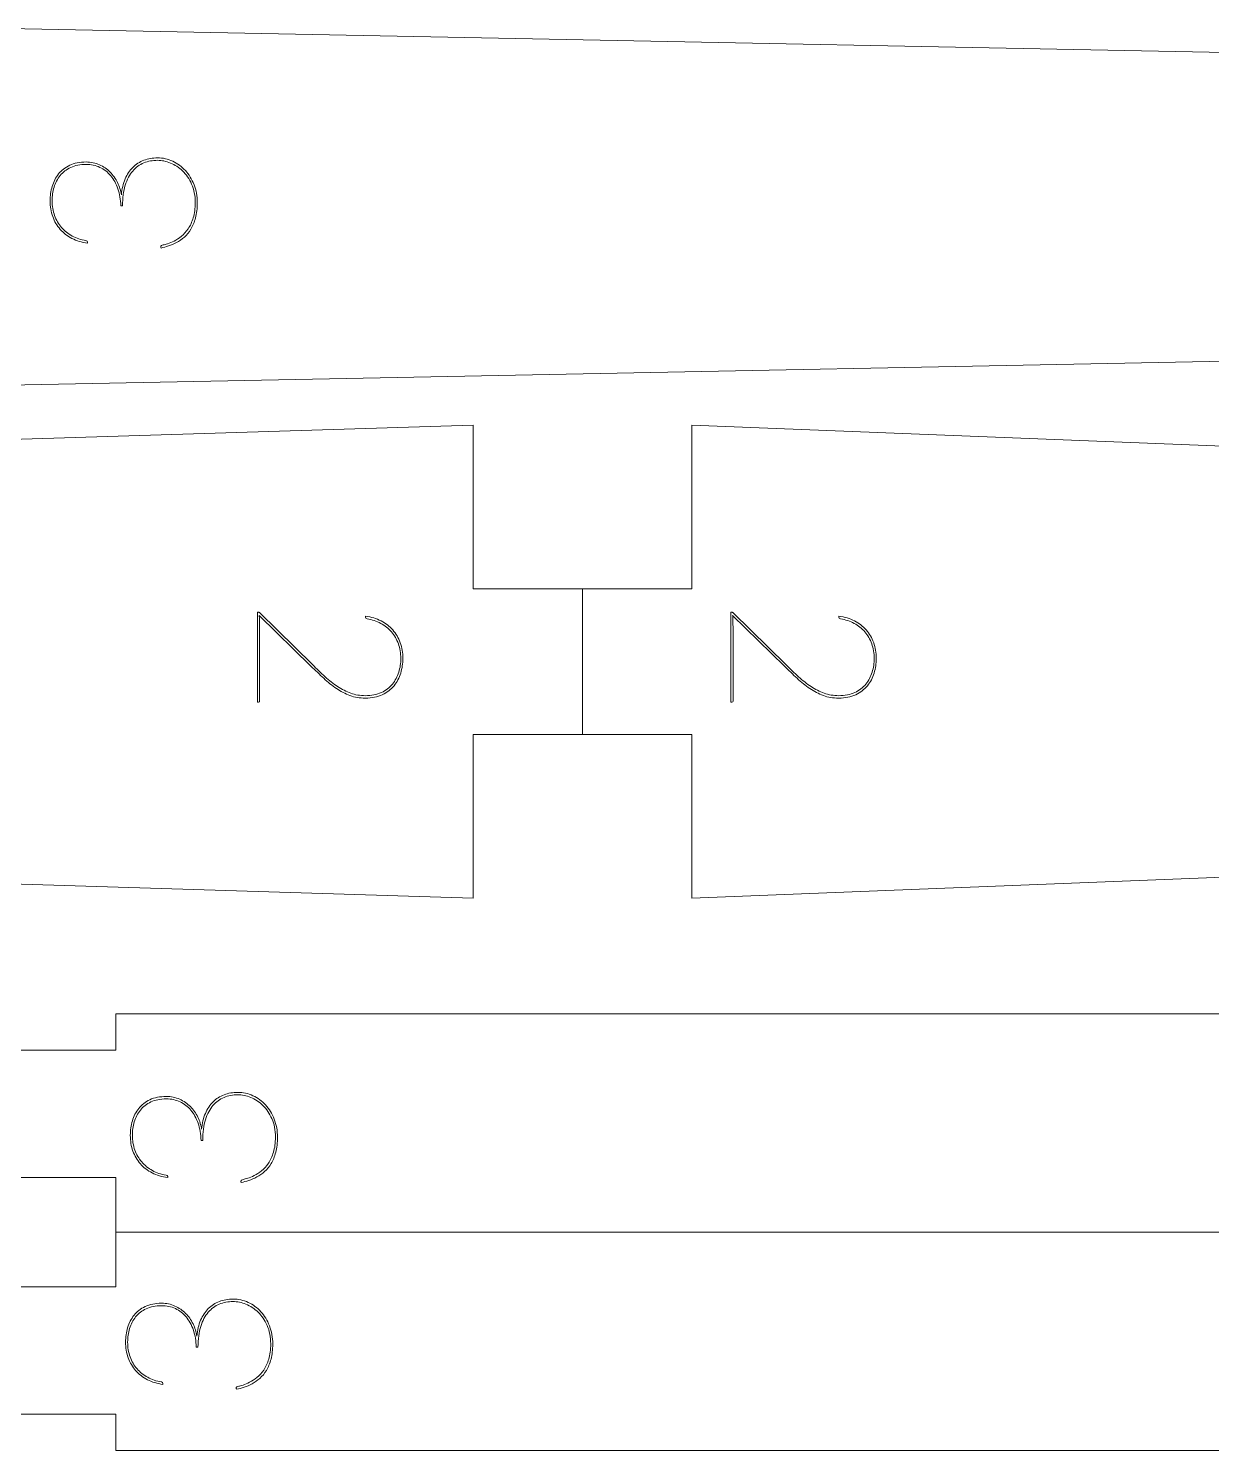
# Model space of a CAD drawing. Header units: millimetres. Extents: x -150 to 147, y -95 to 100.
# Drawn here: x -99.01 to -82.76, y -94.62 to -75.08 of the extents above; entities that cross this region are included whole.
import ezdxf

# ---------------------------------------------------------------- set-up
doc = ezdxf.new("R2010")
doc.units = ezdxf.units.MM
doc.header["$MEASUREMENT"] = 0
doc.layers.add('cut', color=7, linetype='Continuous')
doc.layers.add('cut light', color=7, linetype='Continuous')

msp = doc.modelspace()

# ---------------------------------------------------------------- linework, layer by layer
at = {"layer": 'cut', "lineweight": 0}
for points, knots in [([(-100.7926, -78.5306), (-100.7926, -78.5306), (-100.7926, -76.5306), (-100.7926, -76.5306), (-100.7926, -76.5306), (-100.7926, -76.5306), (-99.2926, -76.5306), (-99.2926, -76.5306), (-99.2926, -76.5306), (-99.2926, -76.5306), (-99.2926, -75.0806), (-99.2926, -75.0806), (-99.2926, -75.0806), (-99.2926, -75.0806), (-76.5226, -75.5307), (-76.5226, -75.5307), (-76.5226, -75.5307), (-76.5226, -75.5307), (-76.5225, -76.7807), (-76.5225, -76.7807), (-76.5225, -76.7807), (-76.5225, -76.7807), (-73.5225, -76.7807), (-73.5225, -76.7807), (-73.5225, -76.7807), (-73.5225, -76.7807), (-73.5225, -78.2807), (-73.5225, -78.2807), (-73.5225, -78.2807), (-73.5225, -78.2807), (-76.5225, -78.2807), (-76.5225, -78.2807), (-76.5225, -78.2807), (-76.5225, -78.2807), (-76.5226, -79.5307), (-76.5226, -79.5307), (-76.5226, -79.5307), (-76.5226, -79.5307), (-99.2926, -79.9806), (-99.2926, -79.9806), (-99.2926, -79.9806), (-99.2926, -79.9806), (-99.2926, -78.5306), (-99.2926, -78.5306), (-99.2926, -78.5306), (-99.2926, -78.5306), (-100.7926, -78.5306), (-100.7926, -78.5306)], [0, 0, 0, 0, 0.0769231, 0.0769231, 0.0769231, 0.0769231, 0.1538462, 0.1538462, 0.1538462, 0.1538462, 0.2307692, 0.2307692, 0.2307692, 0.2307692, 0.3076923, 0.3076923, 0.3076923, 0.3076923, 0.3846154, 0.3846154, 0.3846154, 0.3846154, 0.4615385, 0.4615385, 0.4615385, 0.4615385, 0.5384615, 0.5384615, 0.5384615, 0.5384615, 0.6153846, 0.6153846, 0.6153846, 0.6153846, 0.6923077, 0.6923077, 0.6923077, 0.6923077, 0.7692308, 0.7692308, 0.7692308, 0.7692308, 0.8461538, 0.8461538, 0.8461538, 0.8461538, 1, 1, 1, 1]), ([(-91.4024, -82.7806), (-91.4024, -82.7806), (-91.4024, -84.7806), (-91.4024, -84.7806), (-91.4024, -84.7806), (-91.4024, -84.7806), (-92.9024, -84.7806), (-92.9024, -84.7806), (-92.9024, -84.7806), (-92.9024, -84.7806), (-92.9024, -87.0306), (-92.9024, -87.0306), (-92.9024, -87.0306), (-92.9024, -87.0306), (-115.5024, -86.3306), (-115.5024, -86.3306), (-115.5024, -86.3306), (-115.5024, -86.3306), (-115.5024, -84.7806), (-115.5024, -84.7806), (-115.5024, -84.7806), (-115.5024, -84.7806), (-117.0024, -84.7806), (-117.0024, -84.7806), (-117.0024, -84.7806), (-117.0024, -84.7806), (-117.0024, -82.7806), (-117.0024, -82.7806), (-117.0024, -82.7806), (-117.0024, -82.7806), (-115.5024, -82.7806), (-115.5024, -82.7806), (-115.5024, -82.7806), (-115.5024, -82.7806), (-115.5024, -81.2306), (-115.5024, -81.2306), (-115.5024, -81.2306), (-115.5024, -81.2306), (-92.9024, -80.5306), (-92.9024, -80.5306), (-92.9024, -80.5306), (-92.9024, -80.5306), (-92.9024, -82.7806), (-92.9024, -82.7806), (-92.9024, -82.7806), (-92.9024, -82.7806), (-91.4024, -82.7806), (-91.4024, -82.7806)], [0, 0, 0, 0, 0.0769231, 0.0769231, 0.0769231, 0.0769231, 0.1538462, 0.1538462, 0.1538462, 0.1538462, 0.2307692, 0.2307692, 0.2307692, 0.2307692, 0.3076923, 0.3076923, 0.3076923, 0.3076923, 0.3846154, 0.3846154, 0.3846154, 0.3846154, 0.4615385, 0.4615385, 0.4615385, 0.4615385, 0.5384615, 0.5384615, 0.5384615, 0.5384615, 0.6153846, 0.6153846, 0.6153846, 0.6153846, 0.6923077, 0.6923077, 0.6923077, 0.6923077, 0.7692308, 0.7692308, 0.7692308, 0.7692308, 0.8461538, 0.8461538, 0.8461538, 0.8461538, 1, 1, 1, 1]), ([(-74.2725, -82.7806), (-74.2725, -82.7806), (-74.2725, -84.7806), (-74.2725, -84.7806), (-74.2725, -84.7806), (-74.2725, -84.7806), (-77.2725, -84.7806), (-77.2725, -84.7806), (-77.2725, -84.7806), (-77.2725, -84.7806), (-77.2725, -86.5305), (-77.2725, -86.5305), (-77.2725, -86.5305), (-77.2725, -86.5305), (-89.9024, -87.0306), (-89.9024, -87.0306), (-89.9024, -87.0306), (-89.9024, -87.0306), (-89.9024, -84.7806), (-89.9024, -84.7806), (-89.9024, -84.7806), (-89.9024, -84.7806), (-91.4024, -84.7806), (-91.4024, -84.7806), (-91.4024, -84.7806), (-91.4024, -84.7806), (-91.4024, -82.7806), (-91.4024, -82.7806), (-91.4024, -82.7806), (-91.4024, -82.7806), (-89.9024, -82.7806), (-89.9024, -82.7806), (-89.9024, -82.7806), (-89.9024, -82.7806), (-89.9024, -80.5306), (-89.9024, -80.5306), (-89.9024, -80.5306), (-89.9024, -80.5306), (-77.2725, -81.0305), (-77.2725, -81.0305), (-77.2725, -81.0305), (-77.2725, -81.0305), (-77.2725, -82.7806), (-77.2725, -82.7806), (-77.2725, -82.7806), (-77.2725, -82.7806), (-74.2725, -82.7806), (-74.2725, -82.7806)], [0, 0, 0, 0, 0.0769231, 0.0769231, 0.0769231, 0.0769231, 0.1538462, 0.1538462, 0.1538462, 0.1538462, 0.2307692, 0.2307692, 0.2307692, 0.2307692, 0.3076923, 0.3076923, 0.3076923, 0.3076923, 0.3846154, 0.3846154, 0.3846154, 0.3846154, 0.4615385, 0.4615385, 0.4615385, 0.4615385, 0.5384615, 0.5384615, 0.5384615, 0.5384615, 0.6153846, 0.6153846, 0.6153846, 0.6153846, 0.6923077, 0.6923077, 0.6923077, 0.6923077, 0.7692308, 0.7692308, 0.7692308, 0.7692308, 0.8461538, 0.8461538, 0.8461538, 0.8461538, 1, 1, 1, 1]), ([(-75.0408, -89.3679), (-75.0408, -89.3679), (-72.0408, -89.3679), (-72.0408, -89.3679), (-72.0408, -89.3679), (-72.0408, -89.3679), (-72.0408, -90.8679), (-72.0408, -90.8679), (-72.0408, -90.8679), (-72.0408, -90.8679), (-75.0408, -90.8679), (-75.0408, -90.8679), (-75.0408, -90.8679), (-75.0408, -90.8679), (-75.0408, -91.6179), (-75.0408, -91.6179), (-75.0408, -91.6179), (-75.0408, -91.6179), (-97.8109, -91.6179), (-97.8109, -91.6179), (-97.8109, -91.6179), (-97.8109, -91.6179), (-97.8109, -92.3679), (-97.8109, -92.3679), (-97.8109, -92.3679), (-97.8109, -92.3679), (-100.8109, -92.3679), (-100.8109, -92.3679), (-100.8109, -92.3679), (-100.8109, -92.3679), (-100.8109, -91.6179), (-100.8109, -91.6179), (-100.8109, -91.6179), (-100.8109, -91.6179), (-123.4109, -91.6179), (-123.4109, -91.6179), (-123.4109, -91.6179), (-123.4109, -91.6179), (-123.4109, -92.1179), (-123.4109, -92.1179), (-123.4109, -92.1179), (-123.4109, -92.1179), (-126.4109, -92.1179), (-126.4109, -92.1179), (-126.4109, -92.1179), (-126.4109, -92.1179), (-126.4109, -91.6179), (-126.4109, -91.6179), (-126.4109, -91.6179), (-126.4109, -91.6179), (-139.0408, -91.6179), (-139.0408, -91.6179), (-139.0408, -91.6179), (-139.0408, -91.6179), (-139.0408, -91.1179), (-139.0408, -91.1179), (-139.0408, -91.1179), (-139.0408, -91.1179), (-142.0408, -91.1179), (-142.0408, -91.1179), (-142.0408, -91.1179), (-142.0408, -91.1179), (-142.0408, -89.1179), (-142.0408, -89.1179), (-142.0408, -89.1179), (-142.0408, -89.1179), (-139.0408, -89.1179), (-139.0408, -89.1179), (-139.0408, -89.1179), (-139.0408, -89.1179), (-139.0408, -88.6179), (-139.0408, -88.6179), (-139.0408, -88.6179), (-139.0408, -88.6179), (-126.411, -88.6179), (-126.411, -88.6179), (-126.411, -88.6179), (-126.411, -88.6179), (-126.411, -89.1179), (-126.411, -89.1179), (-126.411, -89.1179), (-126.411, -89.1179), (-123.411, -89.1179), (-123.411, -89.1179), (-123.411, -89.1179), (-123.411, -89.1179), (-123.411, -88.6179), (-123.411, -88.6179), (-123.411, -88.6179), (-123.411, -88.6179), (-100.811, -88.6179), (-100.811, -88.6179), (-100.811, -88.6179), (-100.811, -88.6179), (-100.811, -89.1179), (-100.811, -89.1179), (-100.811, -89.1179), (-100.811, -89.1179), (-97.811, -89.1179), (-97.811, -89.1179), (-97.811, -89.1179), (-97.811, -89.1179), (-97.811, -88.6179), (-97.811, -88.6179), (-97.811, -88.6179), (-97.811, -88.6179), (-75.0408, -88.6179), (-75.0408, -88.6179), (-75.0408, -88.6179), (-75.0408, -88.6179), (-75.0408, -89.3679), (-75.0408, -89.3679)], [0, 0, 0, 0, 0.0344828, 0.0344828, 0.0344828, 0.0344828, 0.0689655, 0.0689655, 0.0689655, 0.0689655, 0.1034483, 0.1034483, 0.1034483, 0.1034483, 0.137931, 0.137931, 0.137931, 0.137931, 0.1724138, 0.1724138, 0.1724138, 0.1724138, 0.2068966, 0.2068966, 0.2068966, 0.2068966, 0.2413793, 0.2413793, 0.2413793, 0.2413793, 0.2758621, 0.2758621, 0.2758621, 0.2758621, 0.3103448, 0.3103448, 0.3103448, 0.3103448, 0.3448276, 0.3448276, 0.3448276, 0.3448276, 0.3793103, 0.3793103, 0.3793103, 0.3793103, 0.4137931, 0.4137931, 0.4137931, 0.4137931, 0.4482759, 0.4482759, 0.4482759, 0.4482759, 0.4827586, 0.4827586, 0.4827586, 0.4827586, 0.5172414, 0.5172414, 0.5172414, 0.5172414, 0.5517241, 0.5517241, 0.5517241, 0.5517241, 0.5862069, 0.5862069, 0.5862069, 0.5862069, 0.6206897, 0.6206897, 0.6206897, 0.6206897, 0.6551724, 0.6551724, 0.6551724, 0.6551724, 0.6896552, 0.6896552, 0.6896552, 0.6896552, 0.7241379, 0.7241379, 0.7241379, 0.7241379, 0.7586207, 0.7586207, 0.7586207, 0.7586207, 0.7931034, 0.7931034, 0.7931034, 0.7931034, 0.8275862, 0.8275862, 0.8275862, 0.8275862, 0.862069, 0.862069, 0.862069, 0.862069, 0.8965517, 0.8965517, 0.8965517, 0.8965517, 0.9310345, 0.9310345, 0.9310345, 0.9310345, 1, 1, 1, 1]), ([(-75.0408, -92.3679), (-75.0408, -92.3679), (-72.0408, -92.3679), (-72.0408, -92.3679), (-72.0408, -92.3679), (-72.0408, -92.3679), (-72.0408, -93.8679), (-72.0408, -93.8679), (-72.0408, -93.8679), (-72.0408, -93.8679), (-75.0408, -93.8679), (-75.0408, -93.8679), (-75.0408, -93.8679), (-75.0408, -93.8679), (-75.0408, -94.6179), (-75.0408, -94.6179), (-75.0408, -94.6179), (-75.0408, -94.6179), (-97.811, -94.6179), (-97.811, -94.6179), (-97.811, -94.6179), (-97.811, -94.6179), (-97.811, -94.1179), (-97.811, -94.1179), (-97.811, -94.1179), (-97.811, -94.1179), (-100.811, -94.1179), (-100.811, -94.1179), (-100.811, -94.1179), (-100.811, -94.1179), (-100.811, -94.6179), (-100.811, -94.6179), (-100.811, -94.6179), (-100.811, -94.6179), (-123.411, -94.6179), (-123.411, -94.6179), (-123.411, -94.6179), (-123.411, -94.6179), (-123.411, -94.1179), (-123.411, -94.1179), (-123.411, -94.1179), (-123.411, -94.1179), (-126.411, -94.1179), (-126.411, -94.1179), (-126.411, -94.1179), (-126.411, -94.1179), (-126.411, -94.6179), (-126.411, -94.6179), (-126.411, -94.6179), (-126.411, -94.6179), (-139.0408, -94.6179), (-139.0408, -94.6179), (-139.0408, -94.6179), (-139.0408, -94.6179), (-139.0408, -94.1179), (-139.0408, -94.1179), (-139.0408, -94.1179), (-139.0408, -94.1179), (-142.0408, -94.1179), (-142.0408, -94.1179), (-142.0408, -94.1179), (-142.0408, -94.1179), (-142.0408, -92.1179), (-142.0408, -92.1179), (-142.0408, -92.1179), (-142.0408, -92.1179), (-139.0408, -92.1179), (-139.0408, -92.1179), (-139.0408, -92.1179), (-139.0408, -92.1179), (-139.0408, -91.6179), (-139.0408, -91.6179), (-139.0408, -91.6179), (-139.0408, -91.6179), (-126.4109, -91.6179), (-126.4109, -91.6179), (-126.4109, -91.6179), (-126.4109, -91.6179), (-126.4109, -91.1179), (-126.4109, -91.1179), (-126.4109, -91.1179), (-126.4109, -91.1179), (-123.4109, -91.1179), (-123.4109, -91.1179), (-123.4109, -91.1179), (-123.4109, -91.1179), (-123.4109, -91.6179), (-123.4109, -91.6179), (-123.4109, -91.6179), (-123.4109, -91.6179), (-100.8109, -91.6179), (-100.8109, -91.6179), (-100.8109, -91.6179), (-100.8109, -91.6179), (-100.8109, -90.8679), (-100.8109, -90.8679), (-100.8109, -90.8679), (-100.8109, -90.8679), (-97.8109, -90.8679), (-97.8109, -90.8679), (-97.8109, -90.8679), (-97.8109, -90.8679), (-97.8109, -91.6179), (-97.8109, -91.6179), (-97.8109, -91.6179), (-97.8109, -91.6179), (-75.0408, -91.6179), (-75.0408, -91.6179), (-75.0408, -91.6179), (-75.0408, -91.6179), (-75.0408, -92.3679), (-75.0408, -92.3679)], [0, 0, 0, 0, 0.0344828, 0.0344828, 0.0344828, 0.0344828, 0.0689655, 0.0689655, 0.0689655, 0.0689655, 0.1034483, 0.1034483, 0.1034483, 0.1034483, 0.137931, 0.137931, 0.137931, 0.137931, 0.1724138, 0.1724138, 0.1724138, 0.1724138, 0.2068966, 0.2068966, 0.2068966, 0.2068966, 0.2413793, 0.2413793, 0.2413793, 0.2413793, 0.2758621, 0.2758621, 0.2758621, 0.2758621, 0.3103448, 0.3103448, 0.3103448, 0.3103448, 0.3448276, 0.3448276, 0.3448276, 0.3448276, 0.3793103, 0.3793103, 0.3793103, 0.3793103, 0.4137931, 0.4137931, 0.4137931, 0.4137931, 0.4482759, 0.4482759, 0.4482759, 0.4482759, 0.4827586, 0.4827586, 0.4827586, 0.4827586, 0.5172414, 0.5172414, 0.5172414, 0.5172414, 0.5517241, 0.5517241, 0.5517241, 0.5517241, 0.5862069, 0.5862069, 0.5862069, 0.5862069, 0.6206897, 0.6206897, 0.6206897, 0.6206897, 0.6551724, 0.6551724, 0.6551724, 0.6551724, 0.6896552, 0.6896552, 0.6896552, 0.6896552, 0.7241379, 0.7241379, 0.7241379, 0.7241379, 0.7586207, 0.7586207, 0.7586207, 0.7586207, 0.7931034, 0.7931034, 0.7931034, 0.7931034, 0.8275862, 0.8275862, 0.8275862, 0.8275862, 0.862069, 0.862069, 0.862069, 0.862069, 0.8965517, 0.8965517, 0.8965517, 0.8965517, 0.9310345, 0.9310345, 0.9310345, 0.9310345, 1, 1, 1, 1])]:
    msp.add_open_spline(points, degree=3, knots=knots, dxfattribs=at)
at = {"layer": 'cut light', "color": 5, "lineweight": 0}
for points, knots in [([(-98.7116, -77.4485), (-98.7116, -77.3807), (-98.7022, -77.3149), (-98.6834, -77.2509), (-98.6834, -77.2509), (-98.6646, -77.1869), (-98.6354, -77.13), (-98.5959, -77.0802), (-98.5959, -77.0802), (-98.5564, -77.0303), (-98.5056, -76.9903), (-98.443, -76.9602), (-98.443, -76.9602), (-98.3805, -76.9301), (-98.3052, -76.9151), (-98.2177, -76.9151), (-98.2177, -76.9151), (-98.1509, -76.9151), (-98.0898, -76.9278), (-98.0338, -76.9532), (-98.0338, -76.9532), (-97.9778, -76.9786), (-97.9289, -77.012), (-97.8875, -77.0538), (-97.8875, -77.0538), (-97.8461, -77.0957), (-97.8123, -77.1441), (-97.7855, -77.1987), (-97.7855, -77.1987), (-97.7587, -77.2532), (-97.7408, -77.3092), (-97.7323, -77.3666), (-97.7323, -77.3666), (-97.7257, -77.2848), (-97.7088, -77.2119), (-97.6815, -77.1484), (-97.6815, -77.1484), (-97.6542, -77.0849), (-97.619, -77.0317), (-97.5757, -76.9889), (-97.5757, -76.9889), (-97.5324, -76.9461), (-97.4821, -76.9136), (-97.4242, -76.8915), (-97.4242, -76.8915), (-97.3664, -76.8694), (-97.3033, -76.8586), (-97.2356, -76.8586), (-97.2356, -76.8586), (-97.1632, -76.8586), (-97.094, -76.8737), (-97.0282, -76.9042), (-97.0282, -76.9042), (-96.9623, -76.9348), (-96.9045, -76.9776), (-96.8546, -77.0322), (-96.8546, -77.0322), (-96.8048, -77.0867), (-96.7652, -77.1516), (-96.7356, -77.2269), (-96.7356, -77.2269), (-96.706, -77.3022), (-96.6909, -77.3845), (-96.6909, -77.4739), (-96.6909, -77.4739), (-96.6909, -77.5529), (-96.6989, -77.622), (-96.7149, -77.6818), (-96.7149, -77.6818), (-96.7309, -77.7415), (-96.7521, -77.7932), (-96.7779, -77.837), (-96.7779, -77.837), (-96.8038, -77.8807), (-96.8339, -77.9174), (-96.8683, -77.947), (-96.8683, -77.947), (-96.9026, -77.9767), (-96.9379, -78.0016), (-96.9746, -78.0214), (-96.9746, -78.0214), (-97.0112, -78.0411), (-97.0479, -78.0566), (-97.0846, -78.0684), (-97.0846, -78.0684), (-97.1213, -78.0802), (-97.1556, -78.09), (-97.1876, -78.0976), (-97.1876, -78.0976), (-97.1876, -78.0976), (-97.1905, -78.0919), (-97.1905, -78.0919), (-97.1905, -78.0919), (-97.1923, -78.0881), (-97.1933, -78.0844), (-97.1933, -78.0806), (-97.1933, -78.0806), (-97.1933, -78.0731), (-97.1905, -78.0675), (-97.1843, -78.0642), (-97.1843, -78.0642), (-97.1782, -78.0609), (-97.1693, -78.058), (-97.158, -78.0552), (-97.158, -78.0552), (-97.1448, -78.0524), (-97.1251, -78.0468), (-97.0983, -78.0388), (-97.0983, -78.0388), (-97.0714, -78.0308), (-97.0418, -78.0185), (-97.0094, -78.0016), (-97.0094, -78.0016), (-96.9769, -77.9847), (-96.9435, -77.9626), (-96.9092, -77.9358), (-96.9092, -77.9358), (-96.8748, -77.9089), (-96.8433, -77.8746), (-96.8151, -77.8323), (-96.8151, -77.8323), (-96.7869, -77.7899), (-96.7638, -77.7396), (-96.746, -77.6813), (-96.746, -77.6813), (-96.7281, -77.623), (-96.7191, -77.5538), (-96.7191, -77.4739), (-96.7191, -77.4739), (-96.7191, -77.377), (-96.7356, -77.2923), (-96.7681, -77.2199), (-96.7681, -77.2199), (-96.8005, -77.1474), (-96.8419, -77.0867), (-96.8922, -77.0383), (-96.8922, -77.0383), (-96.9426, -76.9898), (-96.9981, -76.9536), (-97.0587, -76.9292), (-97.0587, -76.9292), (-97.1194, -76.9047), (-97.1782, -76.8925), (-97.2356, -76.8925), (-97.2356, -76.8925), (-97.3033, -76.8925), (-97.3664, -76.9042), (-97.4247, -76.9278), (-97.4247, -76.9278), (-97.483, -76.9513), (-97.5338, -76.9884), (-97.5771, -77.0392), (-97.5771, -77.0392), (-97.6204, -77.09), (-97.6547, -77.1549), (-97.6796, -77.234), (-97.6796, -77.234), (-97.7046, -77.313), (-97.7173, -77.408), (-97.7182, -77.519), (-97.7182, -77.519), (-97.7182, -77.519), (-97.7408, -77.519), (-97.7408, -77.519), (-97.7408, -77.519), (-97.7436, -77.4325), (-97.7572, -77.3539), (-97.7812, -77.2834), (-97.7812, -77.2834), (-97.8052, -77.2128), (-97.8381, -77.1526), (-97.88, -77.1032), (-97.88, -77.1032), (-97.9219, -77.0538), (-97.9713, -77.0157), (-98.0282, -76.9889), (-98.0282, -76.9889), (-98.0851, -76.9621), (-98.1481, -76.9489), (-98.2177, -76.9489), (-98.2177, -76.9489), (-98.2996, -76.9489), (-98.3701, -76.9626), (-98.4289, -76.9903), (-98.4289, -76.9903), (-98.4877, -77.0181), (-98.5357, -77.0552), (-98.5733, -77.1018), (-98.5733, -77.1018), (-98.611, -77.1484), (-98.6387, -77.202), (-98.6566, -77.2622), (-98.6566, -77.2622), (-98.6745, -77.3224), (-98.6834, -77.3845), (-98.6834, -77.4485), (-98.6834, -77.4485), (-98.6834, -77.5218), (-98.6721, -77.5896), (-98.6495, -77.6516), (-98.6495, -77.6516), (-98.627, -77.7137), (-98.5954, -77.7683), (-98.5545, -77.8153), (-98.5545, -77.8153), (-98.5136, -77.8624), (-98.4647, -77.9014), (-98.4082, -77.9325), (-98.4082, -77.9325), (-98.3518, -77.9635), (-98.2892, -77.9847), (-98.2206, -77.996), (-98.2206, -77.996), (-98.2055, -77.9988), (-98.198, -78.0054), (-98.198, -78.0157), (-98.198, -78.0157), (-98.198, -78.0157), (-98.198, -78.0298), (-98.198, -78.0298), (-98.198, -78.0298), (-98.277, -78.0195), (-98.3485, -77.9978), (-98.412, -77.9654), (-98.412, -77.9654), (-98.4755, -77.9329), (-98.5291, -77.8915), (-98.5733, -77.8407), (-98.5733, -77.8407), (-98.6175, -77.7899), (-98.6519, -77.7311), (-98.6759, -77.6648), (-98.6759, -77.6648), (-98.6999, -77.5985), (-98.7116, -77.5265), (-98.7116, -77.4485)], [0, 0, 0, 0, 0.0166667, 0.0166667, 0.0166667, 0.0166667, 0.0333333, 0.0333333, 0.0333333, 0.0333333, 0.05, 0.05, 0.05, 0.05, 0.0666667, 0.0666667, 0.0666667, 0.0666667, 0.0833333, 0.0833333, 0.0833333, 0.0833333, 0.1, 0.1, 0.1, 0.1, 0.1166667, 0.1166667, 0.1166667, 0.1166667, 0.1333333, 0.1333333, 0.1333333, 0.1333333, 0.15, 0.15, 0.15, 0.15, 0.1666667, 0.1666667, 0.1666667, 0.1666667, 0.1833333, 0.1833333, 0.1833333, 0.1833333, 0.2, 0.2, 0.2, 0.2, 0.2166667, 0.2166667, 0.2166667, 0.2166667, 0.2333333, 0.2333333, 0.2333333, 0.2333333, 0.25, 0.25, 0.25, 0.25, 0.2666667, 0.2666667, 0.2666667, 0.2666667, 0.2833333, 0.2833333, 0.2833333, 0.2833333, 0.3, 0.3, 0.3, 0.3, 0.3166667, 0.3166667, 0.3166667, 0.3166667, 0.3333333, 0.3333333, 0.3333333, 0.3333333, 0.35, 0.35, 0.35, 0.35, 0.3666667, 0.3666667, 0.3666667, 0.3666667, 0.3833333, 0.3833333, 0.3833333, 0.3833333, 0.4, 0.4, 0.4, 0.4, 0.4166667, 0.4166667, 0.4166667, 0.4166667, 0.4333333, 0.4333333, 0.4333333, 0.4333333, 0.45, 0.45, 0.45, 0.45, 0.4666667, 0.4666667, 0.4666667, 0.4666667, 0.4833333, 0.4833333, 0.4833333, 0.4833333, 0.5, 0.5, 0.5, 0.5, 0.5166667, 0.5166667, 0.5166667, 0.5166667, 0.5333333, 0.5333333, 0.5333333, 0.5333333, 0.55, 0.55, 0.55, 0.55, 0.5666667, 0.5666667, 0.5666667, 0.5666667, 0.5833333, 0.5833333, 0.5833333, 0.5833333, 0.6, 0.6, 0.6, 0.6, 0.6166667, 0.6166667, 0.6166667, 0.6166667, 0.6333333, 0.6333333, 0.6333333, 0.6333333, 0.65, 0.65, 0.65, 0.65, 0.6666667, 0.6666667, 0.6666667, 0.6666667, 0.6833333, 0.6833333, 0.6833333, 0.6833333, 0.7, 0.7, 0.7, 0.7, 0.7166667, 0.7166667, 0.7166667, 0.7166667, 0.7333333, 0.7333333, 0.7333333, 0.7333333, 0.75, 0.75, 0.75, 0.75, 0.7666667, 0.7666667, 0.7666667, 0.7666667, 0.7833333, 0.7833333, 0.7833333, 0.7833333, 0.8, 0.8, 0.8, 0.8, 0.8166667, 0.8166667, 0.8166667, 0.8166667, 0.8333333, 0.8333333, 0.8333333, 0.8333333, 0.85, 0.85, 0.85, 0.85, 0.8666667, 0.8666667, 0.8666667, 0.8666667, 0.8833333, 0.8833333, 0.8833333, 0.8833333, 0.9, 0.9, 0.9, 0.9, 0.9166667, 0.9166667, 0.9166667, 0.9166667, 0.9333333, 0.9333333, 0.9333333, 0.9333333, 0.95, 0.95, 0.95, 0.95, 0.9666667, 0.9666667, 0.9666667, 0.9666667, 1, 1, 1, 1]), ([(-93.868, -83.7364), (-93.868, -83.8041), (-93.8779, -83.8709), (-93.8976, -83.9363), (-93.8976, -83.9363), (-93.9174, -84.0017), (-93.9479, -84.0595), (-93.9898, -84.1103), (-93.9898, -84.1103), (-94.0317, -84.1611), (-94.0853, -84.2025), (-94.1502, -84.234), (-94.1502, -84.234), (-94.2151, -84.2655), (-94.2932, -84.2811), (-94.3844, -84.2811), (-94.3844, -84.2811), (-94.4597, -84.2811), (-94.5298, -84.2693), (-94.5947, -84.2453), (-94.5947, -84.2453), (-94.6596, -84.2213), (-94.7217, -84.1889), (-94.781, -84.1484), (-94.781, -84.1484), (-94.8402, -84.108), (-94.8981, -84.0614), (-94.955, -84.0083), (-94.955, -84.0083), (-95.0119, -83.9551), (-95.0702, -83.8991), (-95.1295, -83.8408), (-95.1295, -83.8408), (-95.1295, -83.8408), (-95.8407, -83.1437), (-95.8407, -83.1437), (-95.8407, -83.1437), (-95.8388, -83.1635), (-95.8374, -83.1865), (-95.8365, -83.2124), (-95.8365, -83.2124), (-95.8355, -83.2383), (-95.8351, -83.267), (-95.8351, -83.2989), (-95.8351, -83.2989), (-95.8351, -83.2989), (-95.8351, -84.3206), (-95.8351, -84.3206), (-95.8351, -84.3206), (-95.8351, -84.33), (-95.8398, -84.3347), (-95.8492, -84.3347), (-95.8492, -84.3347), (-95.8492, -84.3347), (-95.8661, -84.3347), (-95.8661, -84.3347), (-95.8661, -84.3347), (-95.8661, -84.3347), (-95.8661, -83.0986), (-95.8661, -83.0986), (-95.8661, -83.0986), (-95.8661, -83.0986), (-95.8548, -83.0986), (-95.8548, -83.0986), (-95.8548, -83.0986), (-95.8492, -83.0986), (-95.8445, -83.1), (-95.8407, -83.1028), (-95.8407, -83.1028), (-95.8369, -83.1056), (-95.8341, -83.108), (-95.8322, -83.1099), (-95.8322, -83.1099), (-95.8322, -83.1099), (-95.1098, -83.821), (-95.1098, -83.821), (-95.1098, -83.821), (-95.0505, -83.8794), (-94.9926, -83.9344), (-94.9362, -83.9861), (-94.9362, -83.9861), (-94.8797, -84.0379), (-94.8224, -84.083), (-94.764, -84.1216), (-94.764, -84.1216), (-94.7057, -84.1602), (-94.6455, -84.1908), (-94.5834, -84.2133), (-94.5834, -84.2133), (-94.5213, -84.2359), (-94.455, -84.2472), (-94.3844, -84.2472), (-94.3844, -84.2472), (-94.2988, -84.2472), (-94.225, -84.2326), (-94.1634, -84.2035), (-94.1634, -84.2035), (-94.1018, -84.1743), (-94.0514, -84.1357), (-94.0119, -84.0877), (-94.0119, -84.0877), (-93.9724, -84.0398), (-93.9432, -83.9852), (-93.9244, -83.9241), (-93.9244, -83.9241), (-93.9056, -83.8629), (-93.8962, -83.8004), (-93.8962, -83.7364), (-93.8962, -83.7364), (-93.8962, -83.663), (-93.9075, -83.5957), (-93.9301, -83.5341), (-93.9301, -83.5341), (-93.9526, -83.4725), (-93.9842, -83.4179), (-94.0251, -83.3709), (-94.0251, -83.3709), (-94.066, -83.3239), (-94.1149, -83.2853), (-94.1714, -83.2547), (-94.1714, -83.2547), (-94.2278, -83.2242), (-94.2904, -83.203), (-94.359, -83.1917), (-94.359, -83.1917), (-94.3741, -83.1889), (-94.3816, -83.1813), (-94.3816, -83.1691), (-94.3816, -83.1691), (-94.3816, -83.1691), (-94.3816, -83.155), (-94.3816, -83.155), (-94.3816, -83.155), (-94.3026, -83.1654), (-94.2311, -83.187), (-94.1676, -83.2194), (-94.1676, -83.2194), (-94.1041, -83.2519), (-94.0505, -83.2933), (-94.0063, -83.3441), (-94.0063, -83.3441), (-93.9621, -83.3949), (-93.9277, -83.4537), (-93.9037, -83.52), (-93.9037, -83.52), (-93.8797, -83.5863), (-93.868, -83.6583), (-93.868, -83.7364)], [0, 0, 0, 0, 0.0263158, 0.0263158, 0.0263158, 0.0263158, 0.0526316, 0.0526316, 0.0526316, 0.0526316, 0.0789474, 0.0789474, 0.0789474, 0.0789474, 0.1052632, 0.1052632, 0.1052632, 0.1052632, 0.1315789, 0.1315789, 0.1315789, 0.1315789, 0.1578947, 0.1578947, 0.1578947, 0.1578947, 0.1842105, 0.1842105, 0.1842105, 0.1842105, 0.2105263, 0.2105263, 0.2105263, 0.2105263, 0.2368421, 0.2368421, 0.2368421, 0.2368421, 0.2631579, 0.2631579, 0.2631579, 0.2631579, 0.2894737, 0.2894737, 0.2894737, 0.2894737, 0.3157895, 0.3157895, 0.3157895, 0.3157895, 0.3421053, 0.3421053, 0.3421053, 0.3421053, 0.3684211, 0.3684211, 0.3684211, 0.3684211, 0.3947368, 0.3947368, 0.3947368, 0.3947368, 0.4210526, 0.4210526, 0.4210526, 0.4210526, 0.4473684, 0.4473684, 0.4473684, 0.4473684, 0.4736842, 0.4736842, 0.4736842, 0.4736842, 0.5, 0.5, 0.5, 0.5, 0.5263158, 0.5263158, 0.5263158, 0.5263158, 0.5526316, 0.5526316, 0.5526316, 0.5526316, 0.5789474, 0.5789474, 0.5789474, 0.5789474, 0.6052632, 0.6052632, 0.6052632, 0.6052632, 0.6315789, 0.6315789, 0.6315789, 0.6315789, 0.6578947, 0.6578947, 0.6578947, 0.6578947, 0.6842105, 0.6842105, 0.6842105, 0.6842105, 0.7105263, 0.7105263, 0.7105263, 0.7105263, 0.7368421, 0.7368421, 0.7368421, 0.7368421, 0.7631579, 0.7631579, 0.7631579, 0.7631579, 0.7894737, 0.7894737, 0.7894737, 0.7894737, 0.8157895, 0.8157895, 0.8157895, 0.8157895, 0.8421053, 0.8421053, 0.8421053, 0.8421053, 0.8684211, 0.8684211, 0.8684211, 0.8684211, 0.8947368, 0.8947368, 0.8947368, 0.8947368, 0.9210526, 0.9210526, 0.9210526, 0.9210526, 0.9473684, 0.9473684, 0.9473684, 0.9473684, 1, 1, 1, 1]), ([(-87.368, -83.7364), (-87.368, -83.8041), (-87.3779, -83.8709), (-87.3976, -83.9363), (-87.3976, -83.9363), (-87.4174, -84.0017), (-87.4479, -84.0595), (-87.4898, -84.1103), (-87.4898, -84.1103), (-87.5317, -84.1611), (-87.5853, -84.2025), (-87.6502, -84.234), (-87.6502, -84.234), (-87.7151, -84.2655), (-87.7932, -84.2811), (-87.8844, -84.2811), (-87.8844, -84.2811), (-87.9597, -84.2811), (-88.0298, -84.2693), (-88.0947, -84.2453), (-88.0947, -84.2453), (-88.1596, -84.2213), (-88.2217, -84.1889), (-88.281, -84.1484), (-88.281, -84.1484), (-88.3402, -84.108), (-88.3981, -84.0614), (-88.455, -84.0083), (-88.455, -84.0083), (-88.5119, -83.9551), (-88.5702, -83.8991), (-88.6295, -83.8408), (-88.6295, -83.8408), (-88.6295, -83.8408), (-89.3407, -83.1437), (-89.3407, -83.1437), (-89.3407, -83.1437), (-89.3388, -83.1635), (-89.3374, -83.1865), (-89.3365, -83.2124), (-89.3365, -83.2124), (-89.3355, -83.2383), (-89.3351, -83.267), (-89.3351, -83.2989), (-89.3351, -83.2989), (-89.3351, -83.2989), (-89.3351, -84.3206), (-89.3351, -84.3206), (-89.3351, -84.3206), (-89.3351, -84.33), (-89.3398, -84.3347), (-89.3492, -84.3347), (-89.3492, -84.3347), (-89.3492, -84.3347), (-89.3661, -84.3347), (-89.3661, -84.3347), (-89.3661, -84.3347), (-89.3661, -84.3347), (-89.3661, -83.0986), (-89.3661, -83.0986), (-89.3661, -83.0986), (-89.3661, -83.0986), (-89.3548, -83.0986), (-89.3548, -83.0986), (-89.3548, -83.0986), (-89.3492, -83.0986), (-89.3445, -83.1), (-89.3407, -83.1028), (-89.3407, -83.1028), (-89.3369, -83.1056), (-89.3341, -83.108), (-89.3322, -83.1099), (-89.3322, -83.1099), (-89.3322, -83.1099), (-88.6098, -83.821), (-88.6098, -83.821), (-88.6098, -83.821), (-88.5505, -83.8794), (-88.4926, -83.9344), (-88.4362, -83.9861), (-88.4362, -83.9861), (-88.3797, -84.0379), (-88.3224, -84.083), (-88.264, -84.1216), (-88.264, -84.1216), (-88.2057, -84.1602), (-88.1455, -84.1908), (-88.0834, -84.2133), (-88.0834, -84.2133), (-88.0213, -84.2359), (-87.955, -84.2472), (-87.8844, -84.2472), (-87.8844, -84.2472), (-87.7988, -84.2472), (-87.725, -84.2326), (-87.6634, -84.2035), (-87.6634, -84.2035), (-87.6018, -84.1743), (-87.5514, -84.1357), (-87.5119, -84.0877), (-87.5119, -84.0877), (-87.4724, -84.0398), (-87.4432, -83.9852), (-87.4244, -83.9241), (-87.4244, -83.9241), (-87.4056, -83.8629), (-87.3962, -83.8004), (-87.3962, -83.7364), (-87.3962, -83.7364), (-87.3962, -83.663), (-87.4075, -83.5957), (-87.4301, -83.5341), (-87.4301, -83.5341), (-87.4526, -83.4725), (-87.4842, -83.4179), (-87.5251, -83.3709), (-87.5251, -83.3709), (-87.566, -83.3239), (-87.6149, -83.2853), (-87.6714, -83.2547), (-87.6714, -83.2547), (-87.7278, -83.2242), (-87.7904, -83.203), (-87.859, -83.1917), (-87.859, -83.1917), (-87.8741, -83.1889), (-87.8816, -83.1813), (-87.8816, -83.1691), (-87.8816, -83.1691), (-87.8816, -83.1691), (-87.8816, -83.155), (-87.8816, -83.155), (-87.8816, -83.155), (-87.8026, -83.1654), (-87.7311, -83.187), (-87.6676, -83.2194), (-87.6676, -83.2194), (-87.6041, -83.2519), (-87.5505, -83.2933), (-87.5063, -83.3441), (-87.5063, -83.3441), (-87.4621, -83.3949), (-87.4277, -83.4537), (-87.4037, -83.52), (-87.4037, -83.52), (-87.3797, -83.5863), (-87.368, -83.6583), (-87.368, -83.7364)], [0, 0, 0, 0, 0.0263158, 0.0263158, 0.0263158, 0.0263158, 0.0526316, 0.0526316, 0.0526316, 0.0526316, 0.0789474, 0.0789474, 0.0789474, 0.0789474, 0.1052632, 0.1052632, 0.1052632, 0.1052632, 0.1315789, 0.1315789, 0.1315789, 0.1315789, 0.1578947, 0.1578947, 0.1578947, 0.1578947, 0.1842105, 0.1842105, 0.1842105, 0.1842105, 0.2105263, 0.2105263, 0.2105263, 0.2105263, 0.2368421, 0.2368421, 0.2368421, 0.2368421, 0.2631579, 0.2631579, 0.2631579, 0.2631579, 0.2894737, 0.2894737, 0.2894737, 0.2894737, 0.3157895, 0.3157895, 0.3157895, 0.3157895, 0.3421053, 0.3421053, 0.3421053, 0.3421053, 0.3684211, 0.3684211, 0.3684211, 0.3684211, 0.3947368, 0.3947368, 0.3947368, 0.3947368, 0.4210526, 0.4210526, 0.4210526, 0.4210526, 0.4473684, 0.4473684, 0.4473684, 0.4473684, 0.4736842, 0.4736842, 0.4736842, 0.4736842, 0.5, 0.5, 0.5, 0.5, 0.5263158, 0.5263158, 0.5263158, 0.5263158, 0.5526316, 0.5526316, 0.5526316, 0.5526316, 0.5789474, 0.5789474, 0.5789474, 0.5789474, 0.6052632, 0.6052632, 0.6052632, 0.6052632, 0.6315789, 0.6315789, 0.6315789, 0.6315789, 0.6578947, 0.6578947, 0.6578947, 0.6578947, 0.6842105, 0.6842105, 0.6842105, 0.6842105, 0.7105263, 0.7105263, 0.7105263, 0.7105263, 0.7368421, 0.7368421, 0.7368421, 0.7368421, 0.7631579, 0.7631579, 0.7631579, 0.7631579, 0.7894737, 0.7894737, 0.7894737, 0.7894737, 0.8157895, 0.8157895, 0.8157895, 0.8157895, 0.8421053, 0.8421053, 0.8421053, 0.8421053, 0.8684211, 0.8684211, 0.8684211, 0.8684211, 0.8947368, 0.8947368, 0.8947368, 0.8947368, 0.9210526, 0.9210526, 0.9210526, 0.9210526, 0.9473684, 0.9473684, 0.9473684, 0.9473684, 1, 1, 1, 1]), ([(-97.6103, -90.2867), (-97.6103, -90.2189), (-97.6009, -90.1531), (-97.5821, -90.0891), (-97.5821, -90.0891), (-97.5633, -90.0251), (-97.5341, -89.9682), (-97.4946, -89.9184), (-97.4946, -89.9184), (-97.4551, -89.8685), (-97.4043, -89.8285), (-97.3417, -89.7984), (-97.3417, -89.7984), (-97.2792, -89.7683), (-97.2039, -89.7533), (-97.1164, -89.7533), (-97.1164, -89.7533), (-97.0496, -89.7533), (-96.9885, -89.766), (-96.9325, -89.7914), (-96.9325, -89.7914), (-96.8765, -89.8168), (-96.8276, -89.8502), (-96.7862, -89.892), (-96.7862, -89.892), (-96.7448, -89.9339), (-96.711, -89.9823), (-96.6842, -90.0369), (-96.6842, -90.0369), (-96.6574, -90.0914), (-96.6395, -90.1474), (-96.631, -90.2048), (-96.631, -90.2048), (-96.6244, -90.123), (-96.6075, -90.0501), (-96.5802, -89.9866), (-96.5802, -89.9866), (-96.5529, -89.9231), (-96.5177, -89.8699), (-96.4744, -89.8271), (-96.4744, -89.8271), (-96.4311, -89.7843), (-96.3808, -89.7518), (-96.3229, -89.7297), (-96.3229, -89.7297), (-96.2651, -89.7076), (-96.202, -89.6968), (-96.1343, -89.6968), (-96.1343, -89.6968), (-96.0619, -89.6968), (-95.9927, -89.7119), (-95.9269, -89.7424), (-95.9269, -89.7424), (-95.861, -89.773), (-95.8032, -89.8158), (-95.7533, -89.8704), (-95.7533, -89.8704), (-95.7035, -89.9249), (-95.6639, -89.9898), (-95.6343, -90.0651), (-95.6343, -90.0651), (-95.6047, -90.1404), (-95.5896, -90.2227), (-95.5896, -90.3121), (-95.5896, -90.3121), (-95.5896, -90.3911), (-95.5976, -90.4602), (-95.6136, -90.52), (-95.6136, -90.52), (-95.6296, -90.5797), (-95.6508, -90.6314), (-95.6766, -90.6752), (-95.6766, -90.6752), (-95.7025, -90.7189), (-95.7326, -90.7556), (-95.767, -90.7852), (-95.767, -90.7852), (-95.8013, -90.8149), (-95.8366, -90.8398), (-95.8733, -90.8596), (-95.8733, -90.8596), (-95.9099, -90.8793), (-95.9466, -90.8948), (-95.9833, -90.9066), (-95.9833, -90.9066), (-96.02, -90.9184), (-96.0543, -90.9282), (-96.0863, -90.9358), (-96.0863, -90.9358), (-96.0863, -90.9358), (-96.0892, -90.9301), (-96.0892, -90.9301), (-96.0892, -90.9301), (-96.091, -90.9263), (-96.092, -90.9226), (-96.092, -90.9188), (-96.092, -90.9188), (-96.092, -90.9113), (-96.0892, -90.9057), (-96.083, -90.9024), (-96.083, -90.9024), (-96.0769, -90.8991), (-96.068, -90.8962), (-96.0567, -90.8934), (-96.0567, -90.8934), (-96.0435, -90.8906), (-96.0238, -90.885), (-95.997, -90.877), (-95.997, -90.877), (-95.9701, -90.869), (-95.9405, -90.8567), (-95.9081, -90.8398), (-95.9081, -90.8398), (-95.8756, -90.8229), (-95.8422, -90.8008), (-95.8079, -90.774), (-95.8079, -90.774), (-95.7735, -90.7471), (-95.742, -90.7128), (-95.7138, -90.6705), (-95.7138, -90.6705), (-95.6856, -90.6281), (-95.6625, -90.5778), (-95.6447, -90.5195), (-95.6447, -90.5195), (-95.6268, -90.4612), (-95.6178, -90.392), (-95.6178, -90.3121), (-95.6178, -90.3121), (-95.6178, -90.2152), (-95.6343, -90.1305), (-95.6668, -90.0581), (-95.6668, -90.0581), (-95.6992, -89.9856), (-95.7406, -89.9249), (-95.7909, -89.8765), (-95.7909, -89.8765), (-95.8413, -89.828), (-95.8968, -89.7918), (-95.9574, -89.7674), (-95.9574, -89.7674), (-96.0181, -89.7429), (-96.0769, -89.7307), (-96.1343, -89.7307), (-96.1343, -89.7307), (-96.202, -89.7307), (-96.2651, -89.7424), (-96.3234, -89.766), (-96.3234, -89.766), (-96.3817, -89.7895), (-96.4325, -89.8266), (-96.4758, -89.8774), (-96.4758, -89.8774), (-96.5191, -89.9282), (-96.5534, -89.9931), (-96.5783, -90.0722), (-96.5783, -90.0722), (-96.6033, -90.1512), (-96.616, -90.2462), (-96.6169, -90.3572), (-96.6169, -90.3572), (-96.6169, -90.3572), (-96.6395, -90.3572), (-96.6395, -90.3572), (-96.6395, -90.3572), (-96.6423, -90.2707), (-96.6559, -90.1921), (-96.6799, -90.1216), (-96.6799, -90.1216), (-96.7039, -90.051), (-96.7368, -89.9908), (-96.7787, -89.9414), (-96.7787, -89.9414), (-96.8206, -89.892), (-96.87, -89.8539), (-96.9269, -89.8271), (-96.9269, -89.8271), (-96.9838, -89.8003), (-97.0468, -89.7871), (-97.1164, -89.7871), (-97.1164, -89.7871), (-97.1983, -89.7871), (-97.2688, -89.8008), (-97.3276, -89.8285), (-97.3276, -89.8285), (-97.3864, -89.8563), (-97.4344, -89.8934), (-97.472, -89.94), (-97.472, -89.94), (-97.5097, -89.9866), (-97.5374, -90.0402), (-97.5553, -90.1004), (-97.5553, -90.1004), (-97.5732, -90.1606), (-97.5821, -90.2227), (-97.5821, -90.2867), (-97.5821, -90.2867), (-97.5821, -90.36), (-97.5708, -90.4278), (-97.5482, -90.4898), (-97.5482, -90.4898), (-97.5257, -90.5519), (-97.4941, -90.6065), (-97.4532, -90.6535), (-97.4532, -90.6535), (-97.4123, -90.7006), (-97.3634, -90.7396), (-97.3069, -90.7707), (-97.3069, -90.7707), (-97.2505, -90.8017), (-97.1879, -90.8229), (-97.1193, -90.8342), (-97.1193, -90.8342), (-97.1042, -90.837), (-97.0967, -90.8436), (-97.0967, -90.8539), (-97.0967, -90.8539), (-97.0967, -90.8539), (-97.0967, -90.868), (-97.0967, -90.868), (-97.0967, -90.868), (-97.1757, -90.8577), (-97.2472, -90.836), (-97.3107, -90.8036), (-97.3107, -90.8036), (-97.3742, -90.7711), (-97.4278, -90.7297), (-97.472, -90.6789), (-97.472, -90.6789), (-97.5162, -90.6281), (-97.5506, -90.5693), (-97.5746, -90.503), (-97.5746, -90.503), (-97.5986, -90.4367), (-97.6103, -90.3647), (-97.6103, -90.2867)], [0, 0, 0, 0, 0.0166667, 0.0166667, 0.0166667, 0.0166667, 0.0333333, 0.0333333, 0.0333333, 0.0333333, 0.05, 0.05, 0.05, 0.05, 0.0666667, 0.0666667, 0.0666667, 0.0666667, 0.0833333, 0.0833333, 0.0833333, 0.0833333, 0.1, 0.1, 0.1, 0.1, 0.1166667, 0.1166667, 0.1166667, 0.1166667, 0.1333333, 0.1333333, 0.1333333, 0.1333333, 0.15, 0.15, 0.15, 0.15, 0.1666667, 0.1666667, 0.1666667, 0.1666667, 0.1833333, 0.1833333, 0.1833333, 0.1833333, 0.2, 0.2, 0.2, 0.2, 0.2166667, 0.2166667, 0.2166667, 0.2166667, 0.2333333, 0.2333333, 0.2333333, 0.2333333, 0.25, 0.25, 0.25, 0.25, 0.2666667, 0.2666667, 0.2666667, 0.2666667, 0.2833333, 0.2833333, 0.2833333, 0.2833333, 0.3, 0.3, 0.3, 0.3, 0.3166667, 0.3166667, 0.3166667, 0.3166667, 0.3333333, 0.3333333, 0.3333333, 0.3333333, 0.35, 0.35, 0.35, 0.35, 0.3666667, 0.3666667, 0.3666667, 0.3666667, 0.3833333, 0.3833333, 0.3833333, 0.3833333, 0.4, 0.4, 0.4, 0.4, 0.4166667, 0.4166667, 0.4166667, 0.4166667, 0.4333333, 0.4333333, 0.4333333, 0.4333333, 0.45, 0.45, 0.45, 0.45, 0.4666667, 0.4666667, 0.4666667, 0.4666667, 0.4833333, 0.4833333, 0.4833333, 0.4833333, 0.5, 0.5, 0.5, 0.5, 0.5166667, 0.5166667, 0.5166667, 0.5166667, 0.5333333, 0.5333333, 0.5333333, 0.5333333, 0.55, 0.55, 0.55, 0.55, 0.5666667, 0.5666667, 0.5666667, 0.5666667, 0.5833333, 0.5833333, 0.5833333, 0.5833333, 0.6, 0.6, 0.6, 0.6, 0.6166667, 0.6166667, 0.6166667, 0.6166667, 0.6333333, 0.6333333, 0.6333333, 0.6333333, 0.65, 0.65, 0.65, 0.65, 0.6666667, 0.6666667, 0.6666667, 0.6666667, 0.6833333, 0.6833333, 0.6833333, 0.6833333, 0.7, 0.7, 0.7, 0.7, 0.7166667, 0.7166667, 0.7166667, 0.7166667, 0.7333333, 0.7333333, 0.7333333, 0.7333333, 0.75, 0.75, 0.75, 0.75, 0.7666667, 0.7666667, 0.7666667, 0.7666667, 0.7833333, 0.7833333, 0.7833333, 0.7833333, 0.8, 0.8, 0.8, 0.8, 0.8166667, 0.8166667, 0.8166667, 0.8166667, 0.8333333, 0.8333333, 0.8333333, 0.8333333, 0.85, 0.85, 0.85, 0.85, 0.8666667, 0.8666667, 0.8666667, 0.8666667, 0.8833333, 0.8833333, 0.8833333, 0.8833333, 0.9, 0.9, 0.9, 0.9, 0.9166667, 0.9166667, 0.9166667, 0.9166667, 0.9333333, 0.9333333, 0.9333333, 0.9333333, 0.95, 0.95, 0.95, 0.95, 0.9666667, 0.9666667, 0.9666667, 0.9666667, 1, 1, 1, 1]), ([(-97.6752, -93.1274), (-97.6752, -93.0596), (-97.6658, -92.9938), (-97.647, -92.9298), (-97.647, -92.9298), (-97.6282, -92.8658), (-97.599, -92.8089), (-97.5595, -92.7591), (-97.5595, -92.7591), (-97.52, -92.7092), (-97.4692, -92.6692), (-97.4066, -92.6391), (-97.4066, -92.6391), (-97.3441, -92.609), (-97.2688, -92.594), (-97.1813, -92.594), (-97.1813, -92.594), (-97.1145, -92.594), (-97.0534, -92.6067), (-96.9974, -92.6321), (-96.9974, -92.6321), (-96.9414, -92.6575), (-96.8925, -92.6909), (-96.8511, -92.7327), (-96.8511, -92.7327), (-96.8097, -92.7746), (-96.7759, -92.823), (-96.7491, -92.8776), (-96.7491, -92.8776), (-96.7223, -92.9321), (-96.7044, -92.9881), (-96.6959, -93.0455), (-96.6959, -93.0455), (-96.6893, -92.9637), (-96.6724, -92.8908), (-96.6451, -92.8273), (-96.6451, -92.8273), (-96.6178, -92.7638), (-96.5826, -92.7106), (-96.5393, -92.6678), (-96.5393, -92.6678), (-96.496, -92.625), (-96.4457, -92.5925), (-96.3878, -92.5704), (-96.3878, -92.5704), (-96.33, -92.5483), (-96.2669, -92.5375), (-96.1992, -92.5375), (-96.1992, -92.5375), (-96.1268, -92.5375), (-96.0576, -92.5526), (-95.9918, -92.5831), (-95.9918, -92.5831), (-95.9259, -92.6137), (-95.8681, -92.6565), (-95.8182, -92.7111), (-95.8182, -92.7111), (-95.7684, -92.7656), (-95.7288, -92.8305), (-95.6992, -92.9058), (-95.6992, -92.9058), (-95.6696, -92.9811), (-95.6545, -93.0634), (-95.6545, -93.1528), (-95.6545, -93.1528), (-95.6545, -93.2318), (-95.6625, -93.3009), (-95.6785, -93.3607), (-95.6785, -93.3607), (-95.6945, -93.4204), (-95.7157, -93.4721), (-95.7415, -93.5159), (-95.7415, -93.5159), (-95.7674, -93.5596), (-95.7975, -93.5963), (-95.8319, -93.6259), (-95.8319, -93.6259), (-95.8662, -93.6556), (-95.9015, -93.6805), (-95.9382, -93.7003), (-95.9382, -93.7003), (-95.9748, -93.72), (-96.0115, -93.7355), (-96.0482, -93.7473), (-96.0482, -93.7473), (-96.0849, -93.7591), (-96.1192, -93.7689), (-96.1512, -93.7765), (-96.1512, -93.7765), (-96.1512, -93.7765), (-96.1541, -93.7708), (-96.1541, -93.7708), (-96.1541, -93.7708), (-96.1559, -93.767), (-96.1569, -93.7633), (-96.1569, -93.7595), (-96.1569, -93.7595), (-96.1569, -93.752), (-96.1541, -93.7464), (-96.1479, -93.7431), (-96.1479, -93.7431), (-96.1418, -93.7398), (-96.1329, -93.7369), (-96.1216, -93.7341), (-96.1216, -93.7341), (-96.1084, -93.7313), (-96.0887, -93.7257), (-96.0619, -93.7177), (-96.0619, -93.7177), (-96.035, -93.7097), (-96.0054, -93.6974), (-95.973, -93.6805), (-95.973, -93.6805), (-95.9405, -93.6636), (-95.9071, -93.6415), (-95.8728, -93.6147), (-95.8728, -93.6147), (-95.8384, -93.5878), (-95.8069, -93.5535), (-95.7787, -93.5112), (-95.7787, -93.5112), (-95.7505, -93.4688), (-95.7274, -93.4185), (-95.7096, -93.3602), (-95.7096, -93.3602), (-95.6917, -93.3019), (-95.6827, -93.2327), (-95.6827, -93.1528), (-95.6827, -93.1528), (-95.6827, -93.0559), (-95.6992, -92.9712), (-95.7317, -92.8988), (-95.7317, -92.8988), (-95.7641, -92.8263), (-95.8055, -92.7656), (-95.8558, -92.7172), (-95.8558, -92.7172), (-95.9062, -92.6687), (-95.9617, -92.6325), (-96.0223, -92.6081), (-96.0223, -92.6081), (-96.083, -92.5836), (-96.1418, -92.5714), (-96.1992, -92.5714), (-96.1992, -92.5714), (-96.2669, -92.5714), (-96.33, -92.5831), (-96.3883, -92.6067), (-96.3883, -92.6067), (-96.4466, -92.6302), (-96.4974, -92.6673), (-96.5407, -92.7181), (-96.5407, -92.7181), (-96.584, -92.7689), (-96.6183, -92.8338), (-96.6432, -92.9129), (-96.6432, -92.9129), (-96.6682, -92.9919), (-96.6809, -93.0869), (-96.6818, -93.1979), (-96.6818, -93.1979), (-96.6818, -93.1979), (-96.7044, -93.1979), (-96.7044, -93.1979), (-96.7044, -93.1979), (-96.7072, -93.1114), (-96.7208, -93.0328), (-96.7448, -92.9623), (-96.7448, -92.9623), (-96.7688, -92.8917), (-96.8017, -92.8315), (-96.8436, -92.7821), (-96.8436, -92.7821), (-96.8855, -92.7327), (-96.9349, -92.6946), (-96.9918, -92.6678), (-96.9918, -92.6678), (-97.0487, -92.641), (-97.1117, -92.6278), (-97.1813, -92.6278), (-97.1813, -92.6278), (-97.2632, -92.6278), (-97.3337, -92.6415), (-97.3925, -92.6692), (-97.3925, -92.6692), (-97.4513, -92.697), (-97.4993, -92.7341), (-97.5369, -92.7807), (-97.5369, -92.7807), (-97.5746, -92.8273), (-97.6023, -92.8809), (-97.6202, -92.9411), (-97.6202, -92.9411), (-97.6381, -93.0013), (-97.647, -93.0634), (-97.647, -93.1274), (-97.647, -93.1274), (-97.647, -93.2007), (-97.6357, -93.2685), (-97.6131, -93.3305), (-97.6131, -93.3305), (-97.5906, -93.3926), (-97.559, -93.4472), (-97.5181, -93.4942), (-97.5181, -93.4942), (-97.4772, -93.5413), (-97.4283, -93.5803), (-97.3718, -93.6114), (-97.3718, -93.6114), (-97.3154, -93.6424), (-97.2528, -93.6636), (-97.1842, -93.6749), (-97.1842, -93.6749), (-97.1691, -93.6777), (-97.1616, -93.6843), (-97.1616, -93.6946), (-97.1616, -93.6946), (-97.1616, -93.6946), (-97.1616, -93.7087), (-97.1616, -93.7087), (-97.1616, -93.7087), (-97.2406, -93.6984), (-97.3121, -93.6767), (-97.3756, -93.6443), (-97.3756, -93.6443), (-97.4391, -93.6118), (-97.4927, -93.5704), (-97.5369, -93.5196), (-97.5369, -93.5196), (-97.5811, -93.4688), (-97.6155, -93.41), (-97.6395, -93.3437), (-97.6395, -93.3437), (-97.6635, -93.2774), (-97.6752, -93.2054), (-97.6752, -93.1274)], [0, 0, 0, 0, 0.0166667, 0.0166667, 0.0166667, 0.0166667, 0.0333333, 0.0333333, 0.0333333, 0.0333333, 0.05, 0.05, 0.05, 0.05, 0.0666667, 0.0666667, 0.0666667, 0.0666667, 0.0833333, 0.0833333, 0.0833333, 0.0833333, 0.1, 0.1, 0.1, 0.1, 0.1166667, 0.1166667, 0.1166667, 0.1166667, 0.1333333, 0.1333333, 0.1333333, 0.1333333, 0.15, 0.15, 0.15, 0.15, 0.1666667, 0.1666667, 0.1666667, 0.1666667, 0.1833333, 0.1833333, 0.1833333, 0.1833333, 0.2, 0.2, 0.2, 0.2, 0.2166667, 0.2166667, 0.2166667, 0.2166667, 0.2333333, 0.2333333, 0.2333333, 0.2333333, 0.25, 0.25, 0.25, 0.25, 0.2666667, 0.2666667, 0.2666667, 0.2666667, 0.2833333, 0.2833333, 0.2833333, 0.2833333, 0.3, 0.3, 0.3, 0.3, 0.3166667, 0.3166667, 0.3166667, 0.3166667, 0.3333333, 0.3333333, 0.3333333, 0.3333333, 0.35, 0.35, 0.35, 0.35, 0.3666667, 0.3666667, 0.3666667, 0.3666667, 0.3833333, 0.3833333, 0.3833333, 0.3833333, 0.4, 0.4, 0.4, 0.4, 0.4166667, 0.4166667, 0.4166667, 0.4166667, 0.4333333, 0.4333333, 0.4333333, 0.4333333, 0.45, 0.45, 0.45, 0.45, 0.4666667, 0.4666667, 0.4666667, 0.4666667, 0.4833333, 0.4833333, 0.4833333, 0.4833333, 0.5, 0.5, 0.5, 0.5, 0.5166667, 0.5166667, 0.5166667, 0.5166667, 0.5333333, 0.5333333, 0.5333333, 0.5333333, 0.55, 0.55, 0.55, 0.55, 0.5666667, 0.5666667, 0.5666667, 0.5666667, 0.5833333, 0.5833333, 0.5833333, 0.5833333, 0.6, 0.6, 0.6, 0.6, 0.6166667, 0.6166667, 0.6166667, 0.6166667, 0.6333333, 0.6333333, 0.6333333, 0.6333333, 0.65, 0.65, 0.65, 0.65, 0.6666667, 0.6666667, 0.6666667, 0.6666667, 0.6833333, 0.6833333, 0.6833333, 0.6833333, 0.7, 0.7, 0.7, 0.7, 0.7166667, 0.7166667, 0.7166667, 0.7166667, 0.7333333, 0.7333333, 0.7333333, 0.7333333, 0.75, 0.75, 0.75, 0.75, 0.7666667, 0.7666667, 0.7666667, 0.7666667, 0.7833333, 0.7833333, 0.7833333, 0.7833333, 0.8, 0.8, 0.8, 0.8, 0.8166667, 0.8166667, 0.8166667, 0.8166667, 0.8333333, 0.8333333, 0.8333333, 0.8333333, 0.85, 0.85, 0.85, 0.85, 0.8666667, 0.8666667, 0.8666667, 0.8666667, 0.8833333, 0.8833333, 0.8833333, 0.8833333, 0.9, 0.9, 0.9, 0.9, 0.9166667, 0.9166667, 0.9166667, 0.9166667, 0.9333333, 0.9333333, 0.9333333, 0.9333333, 0.95, 0.95, 0.95, 0.95, 0.9666667, 0.9666667, 0.9666667, 0.9666667, 1, 1, 1, 1])]:
    msp.add_open_spline(points, degree=3, knots=knots, dxfattribs=at)

doc.saveas('drawing.dxf')
